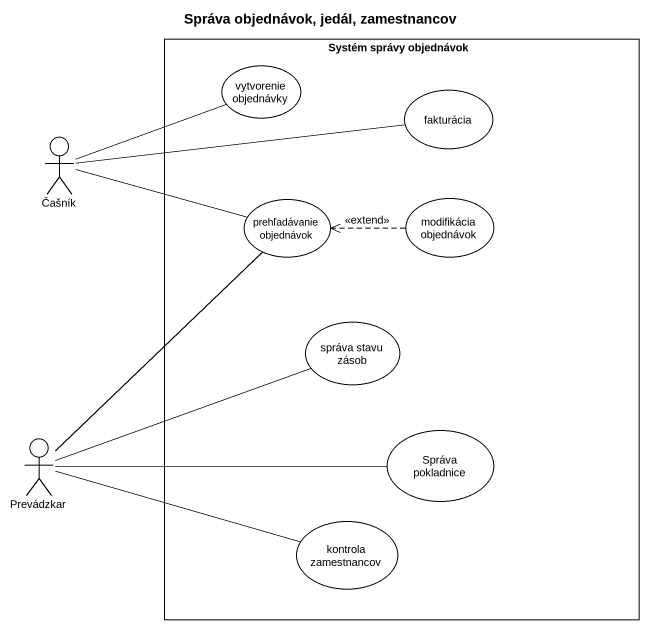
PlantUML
@startuml
title Správa objednávok, jedál, zamestnancov
rectangle "Systém správy objednávok" as Systém_správy_objednávok {
  usecase "vytvorenie objednávky" as vytvorenie_objednávky
  usecase fakturácia
  usecase "prehľadávanie objednávok" as prehľadávanie_objednávok
  usecase "modifikácia objednávok" as modifikácia_objednávok
  usecase "správa stavu zásob" as správa_stavu_zásob
  usecase "Správa pokladnice" as Správa_pokladnice
  usecase "kontrola zamestnancov" as kontrola_zamestnancov
}
actor Čašník
actor Prevádzkar
Čašník -right- vytvorenie_objednávky
Čašník -right- fakturácia
Čašník -right- prehľadávanie_objednávok
modifikácia_objednávok .left.> prehľadávanie_objednávok : <<extend>>
Prevádzkar -up- prehľadávanie_objednávok
Prevádzkar -right- správa_stavu_zásob
Prevádzkar -right- Správa_pokladnice
Prevádzkar -right- kontrola_zamestnancov
@enduml
